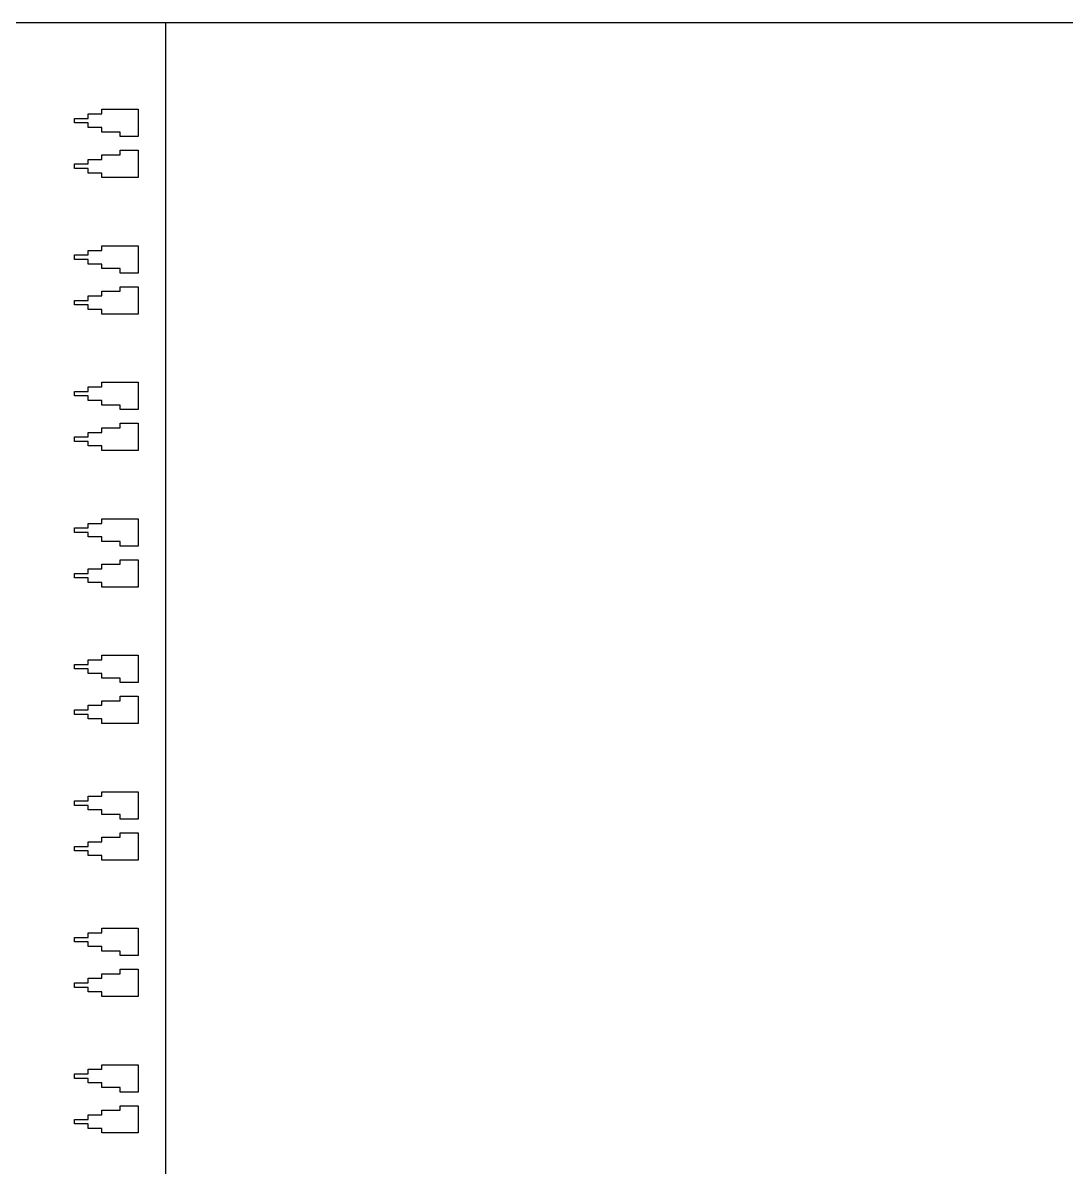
# Model space of a CAD drawing. Extents: x -38350 to 38650, y -35000 to 36000.
# Drawn here: x 1228.7 to 1457.9, y 35748.5 to 36000 of the extents above; entities that cross this region are included whole.
import ezdxf

# ---------------------------------------------------------------- set-up
doc = ezdxf.new("R2010")
doc.units = 0
doc.header["$MEASUREMENT"] = 0
doc.layers.add('Layer1', color=10, linetype='Continuous')

msp = doc.modelspace()

# ---------------------------------------------------------------- linework, layer by layer
for p, q in [((7500, 36000), (-7500, 36000)), ((1243, 35979), (1243, 35980)), ((1243, 35980), (1246, 35980)), ((1246, 35980), (1246, 35981)), ((1246, 35981), (1254, 35981)), ((1254, 35981), (1254, 35975)), ((1240, 35978), (1240, 35979)), ((1240, 35979), (1243, 35979)), ((1243, 35978), (1240, 35978)), ((1243, 35977), (1243, 35978)), ((1246, 35977), (1243, 35977)), ((1246, 35976), (1246, 35977)), ((1250, 35976), (1246, 35976)), ((1250, 35975), (1250, 35976)), ((1254, 35975), (1250, 35975)), ((1243, 35969), (1243, 35970)), ((1243, 35970), (1246, 35970)), ((1246, 35970), (1246, 35971)), ((1246, 35971), (1250, 35971)), ((1250, 35971), (1250, 35972)), ((1250, 35972), (1254, 35972)), ((1254, 35972), (1254, 35966)), ((1240, 35968), (1240, 35969)), ((1240, 35969), (1243, 35969)), ((1243, 35968), (1240, 35968)), ((1243, 35967), (1243, 35968)), ((1246, 35967), (1243, 35967)), ((1246, 35966), (1246, 35967)), ((1254, 35966), (1246, 35966)), ((1243, 35949), (1243, 35950)), ((1243, 35950), (1246, 35950)), ((1246, 35950), (1246, 35951)), ((1246, 35951), (1254, 35951)), ((1254, 35951), (1254, 35945)), ((1240, 35948), (1240, 35949)), ((1240, 35949), (1243, 35949)), ((1243, 35948), (1240, 35948)), ((1243, 35947), (1243, 35948)), ((1246, 35947), (1243, 35947)), ((1246, 35946), (1246, 35947)), ((1250, 35946), (1246, 35946)), ((1250, 35945), (1250, 35946)), ((1254, 35945), (1250, 35945)), ((1250, 35941), (1250, 35942)), ((1250, 35942), (1254, 35942)), ((1254, 35942), (1254, 35936)), ((1243, 35939), (1243, 35940)), ((1243, 35940), (1246, 35940)), ((1246, 35940), (1246, 35941)), ((1246, 35941), (1250, 35941)), ((1240, 35938), (1240, 35939)), ((1240, 35939), (1243, 35939)), ((1243, 35938), (1240, 35938)), ((1243, 35937), (1243, 35938)), ((1246, 35937), (1243, 35937)), ((1246, 35936), (1246, 35937)), ((1254, 35936), (1246, 35936)), ((1243, 35919), (1243, 35920)), ((1243, 35920), (1246, 35920)), ((1246, 35920), (1246, 35921)), ((1246, 35921), (1254, 35921)), ((1254, 35921), (1254, 35915)), ((1240, 35918), (1240, 35919)), ((1240, 35919), (1243, 35919)), ((1243, 35918), (1240, 35918)), ((1243, 35917), (1243, 35918)), ((1246, 35917), (1243, 35917)), ((1246, 35916), (1246, 35917)), ((1250, 35916), (1246, 35916)), ((1250, 35915), (1250, 35916)), ((1254, 35915), (1250, 35915)), ((1250, 35911), (1250, 35912)), ((1250, 35912), (1254, 35912)), ((1254, 35912), (1254, 35906)), ((1243, 35909), (1243, 35910)), ((1243, 35910), (1246, 35910)), ((1246, 35910), (1246, 35911)), ((1246, 35911), (1250, 35911)), ((1240, 35908), (1240, 35909)), ((1240, 35909), (1243, 35909)), ((1243, 35908), (1240, 35908)), ((1243, 35907), (1243, 35908)), ((1246, 35907), (1243, 35907)), ((1246, 35906), (1246, 35907)), ((1254, 35906), (1246, 35906)), ((1243, 35889), (1243, 35890)), ((1243, 35890), (1246, 35890)), ((1246, 35890), (1246, 35891)), ((1246, 35891), (1254, 35891)), ((1254, 35891), (1254, 35885)), ((1240, 35888), (1240, 35889)), ((1240, 35889), (1243, 35889)), ((1243, 35888), (1240, 35888)), ((1243, 35887), (1243, 35888)), ((1246, 35887), (1243, 35887)), ((1246, 35886), (1246, 35887)), ((1250, 35886), (1246, 35886)), ((1250, 35885), (1250, 35886)), ((1254, 35885), (1250, 35885)), ((1250, 35881), (1250, 35882)), ((1250, 35882), (1254, 35882)), ((1254, 35882), (1254, 35876)), ((1240, 35878), (1240, 35879)), ((1240, 35879), (1243, 35879)), ((1243, 35879), (1243, 35880)), ((1243, 35880), (1246, 35880)), ((1246, 35880), (1246, 35881)), ((1246, 35881), (1250, 35881)), ((1243, 35878), (1240, 35878)), ((1243, 35877), (1243, 35878)), ((1246, 35877), (1243, 35877)), ((1246, 35876), (1246, 35877)), ((1254, 35876), (1246, 35876)), ((1240, 35858), (1240, 35859)), ((1240, 35859), (1243, 35859)), ((1243, 35859), (1243, 35860)), ((1243, 35860), (1246, 35860)), ((1246, 35860), (1246, 35861)), ((1246, 35861), (1254, 35861)), ((1254, 35861), (1254, 35855)), ((1243, 35858), (1240, 35858)), ((1243, 35857), (1243, 35858)), ((1246, 35857), (1243, 35857)), ((1246, 35856), (1246, 35857)), ((1250, 35856), (1246, 35856)), ((1250, 35855), (1250, 35856)), ((1254, 35855), (1250, 35855)), ((1250, 35851), (1250, 35852)), ((1250, 35852), (1254, 35852)), ((1254, 35852), (1254, 35846)), ((1240, 35848), (1240, 35849)), ((1240, 35849), (1243, 35849)), ((1243, 35849), (1243, 35850)), ((1243, 35850), (1246, 35850)), ((1246, 35850), (1246, 35851)), ((1246, 35851), (1250, 35851)), ((1243, 35848), (1240, 35848)), ((1243, 35847), (1243, 35848)), ((1246, 35847), (1243, 35847)), ((1246, 35846), (1246, 35847)), ((1254, 35846), (1246, 35846)), ((1240, 35828), (1240, 35829)), ((1240, 35829), (1243, 35829)), ((1243, 35829), (1243, 35830)), ((1243, 35830), (1246, 35830)), ((1246, 35830), (1246, 35831)), ((1246, 35831), (1254, 35831)), ((1254, 35831), (1254, 35825)), ((1243, 35828), (1240, 35828)), ((1243, 35827), (1243, 35828)), ((1246, 35827), (1243, 35827)), ((1246, 35826), (1246, 35827)), ((1250, 35826), (1246, 35826)), ((1250, 35825), (1250, 35826)), ((1254, 35825), (1250, 35825)), ((1250, 35821), (1250, 35822)), ((1250, 35822), (1254, 35822)), ((1254, 35822), (1254, 35816)), ((1240, 35818), (1240, 35819)), ((1240, 35819), (1243, 35819)), ((1243, 35819), (1243, 35820)), ((1243, 35820), (1246, 35820)), ((1246, 35820), (1246, 35821)), ((1246, 35821), (1250, 35821)), ((1243, 35818), (1240, 35818)), ((1243, 35817), (1243, 35818)), ((1246, 35817), (1243, 35817)), ((1246, 35816), (1246, 35817)), ((1254, 35816), (1246, 35816)), ((1240, 35798), (1240, 35799)), ((1240, 35799), (1243, 35799)), ((1243, 35799), (1243, 35800)), ((1243, 35800), (1246, 35800)), ((1246, 35800), (1246, 35801)), ((1246, 35801), (1254, 35801)), ((1254, 35801), (1254, 35795)), ((1243, 35798), (1240, 35798)), ((1243, 35797), (1243, 35798)), ((1246, 35797), (1243, 35797)), ((1246, 35796), (1246, 35797)), ((1250, 35796), (1246, 35796)), ((1250, 35795), (1250, 35796)), ((1254, 35795), (1250, 35795)), ((1246, 35790), (1246, 35791)), ((1246, 35791), (1250, 35791)), ((1250, 35791), (1250, 35792)), ((1250, 35792), (1254, 35792)), ((1254, 35792), (1254, 35786)), ((1240, 35788), (1240, 35789)), ((1240, 35789), (1243, 35789)), ((1243, 35789), (1243, 35790)), ((1243, 35790), (1246, 35790)), ((1243, 35788), (1240, 35788)), ((1243, 35787), (1243, 35788)), ((1246, 35787), (1243, 35787)), ((1246, 35786), (1246, 35787)), ((1254, 35786), (1246, 35786)), ((1246, 35770), (1246, 35771)), ((1246, 35771), (1254, 35771)), ((1254, 35771), (1254, 35765)), ((1240, 35768), (1240, 35769)), ((1240, 35769), (1243, 35769)), ((1243, 35769), (1243, 35770)), ((1243, 35770), (1246, 35770)), ((1243, 35768), (1240, 35768)), ((1243, 35767), (1243, 35768)), ((1246, 35767), (1243, 35767)), ((1246, 35766), (1246, 35767)), ((1250, 35766), (1246, 35766)), ((1250, 35765), (1250, 35766)), ((1254, 35765), (1250, 35765)), ((1246, 35760), (1246, 35761)), ((1246, 35761), (1250, 35761)), ((1250, 35761), (1250, 35762)), ((1250, 35762), (1254, 35762)), ((1254, 35762), (1254, 35756)), ((1240, 35758), (1240, 35759)), ((1240, 35759), (1243, 35759)), ((1243, 35759), (1243, 35760)), ((1243, 35760), (1246, 35760)), ((1243, 35758), (1240, 35758)), ((1243, 35757), (1243, 35758)), ((1246, 35757), (1243, 35757)), ((1246, 35756), (1246, 35757)), ((1254, 35756), (1246, 35756))]:
    msp.add_line(p, q)
at = {"layer": 'Layer1'}
for p, q in [((7500, 36000), (1260, 36000)), ((1260, 36000), (1260, 35000))]:
    msp.add_line(p, q, dxfattribs=at)

doc.saveas('drawing.dxf')
